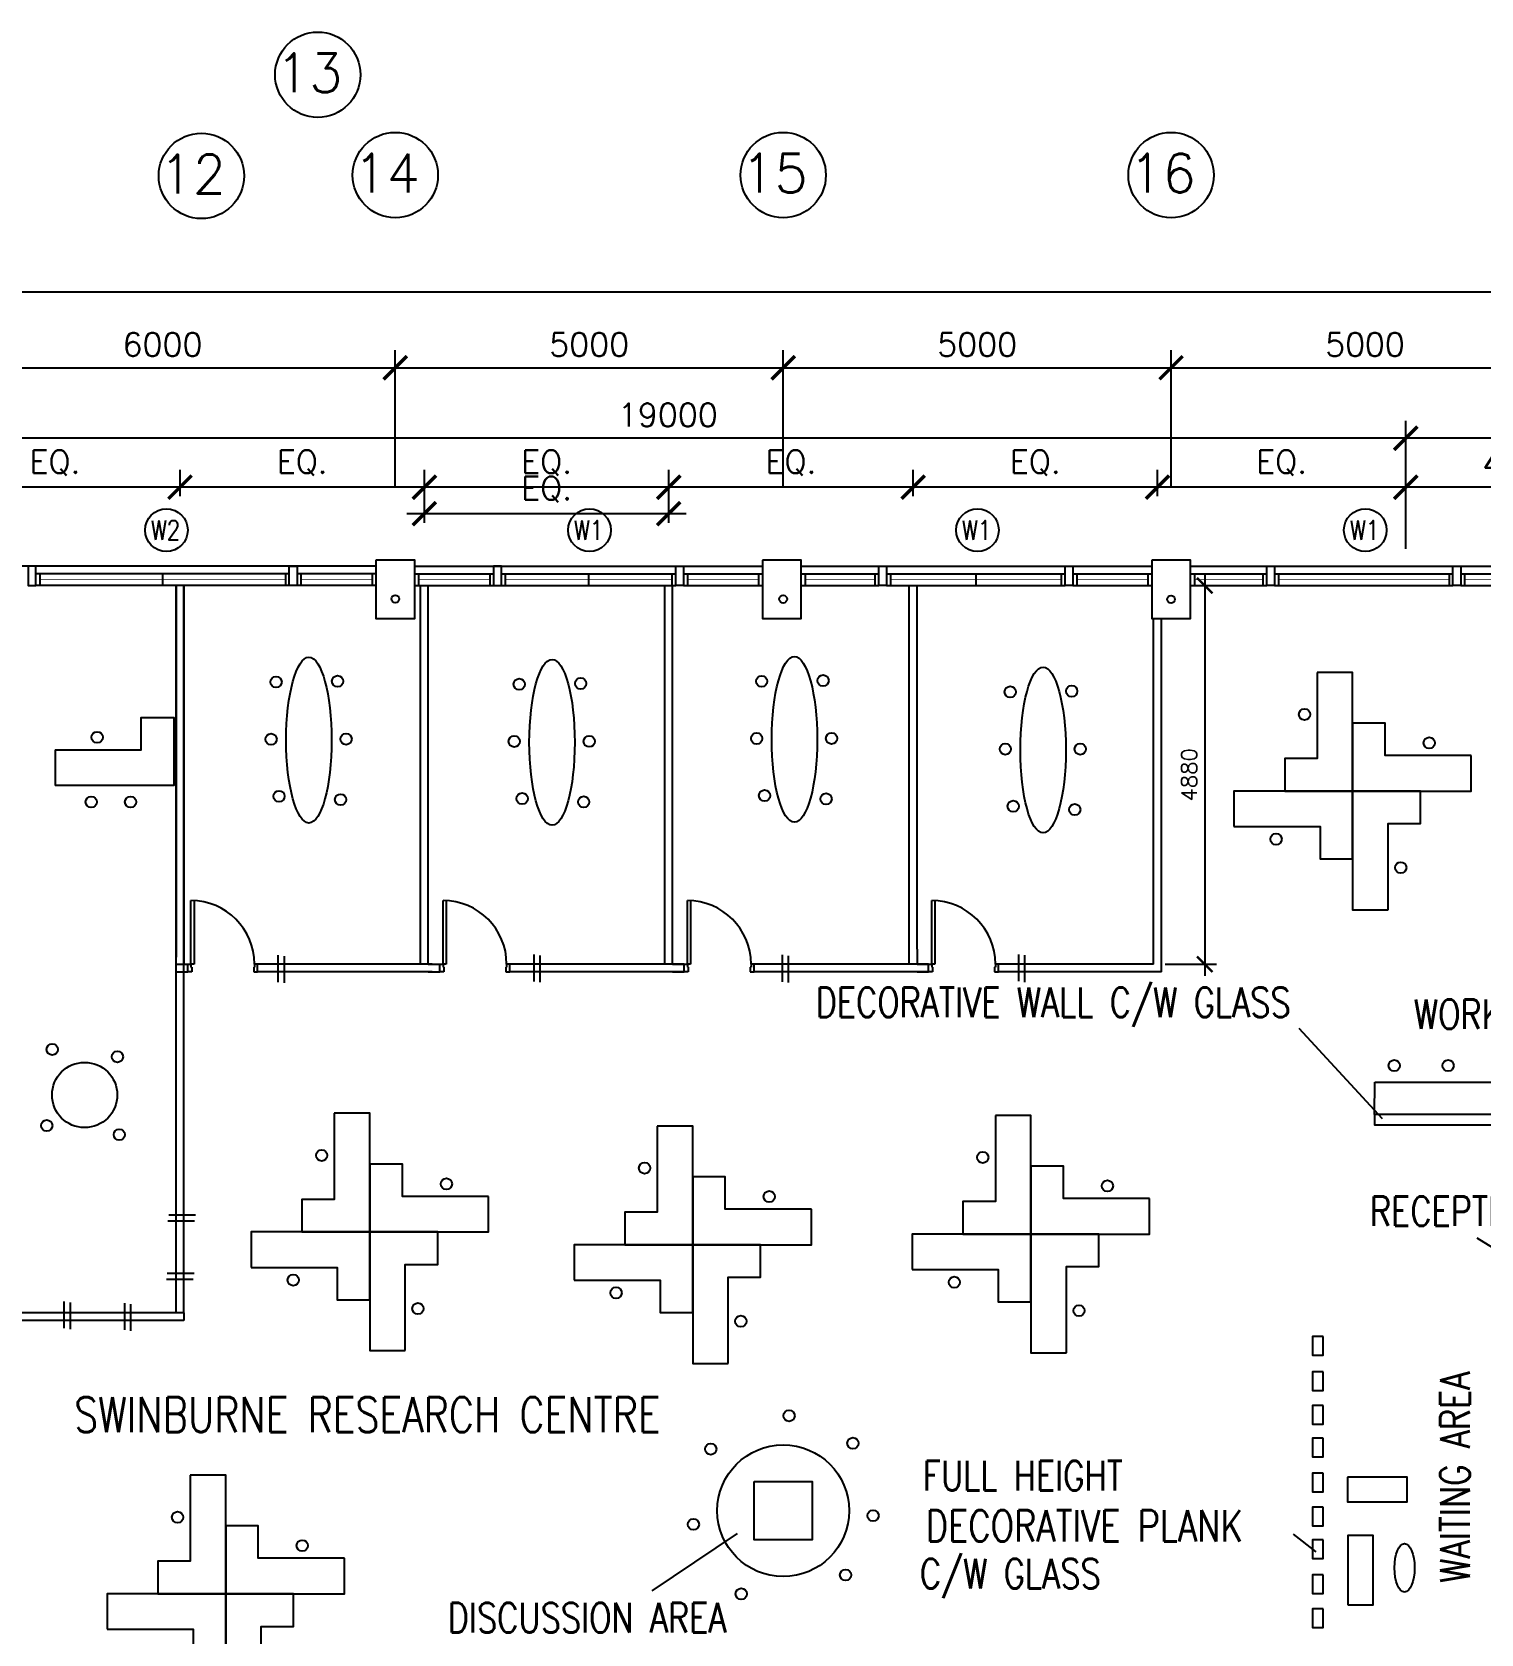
# Model space of a CAD drawing. Extents: x 2266480 to 2405436, y -858634 to -757865.
# Drawn here: x 2330836 to 2349514, y -778513 to -757865 of the extents above; entities that cross this region are included whole.
import ezdxf

# ---------------------------------------------------------------- set-up
doc = ezdxf.new("R2010")
doc.units = 0
doc.header["$LTSCALE"] = 10
doc.header["$MEASUREMENT"] = 0
doc.layers.get('0').update_dxf_attribs({"linetype": 'CONTINUOUS'})
doc.layers.get('DEFPOINTS').update_dxf_attribs({"linetype": 'CONTINUOUS'})
for name, color, linetype in [('COL', 3, 'CONTINUOUS'), ('DIM', 7, 'CONTINUOUS'), ('DR', 7, 'CONTINUOUS'), ('GRID-T', 7, 'CONTINUOUS'), ('partition', 7, 'CONTINUOUS'), ('RWDP', 145, 'CONTINUOUS'), ('T50', 4, 'CONTINUOUS'), ('WALL', 2, 'CONTINUOUS'), ('WIN', 5, 'CONTINUOUS'), ('WIN-T', 7, 'CONTINUOUS')]:
    doc.layers.add(name, color=color, linetype=linetype)
doc.styles.add('DIMTEXT', font='romans.shx', dxfattribs={"width": 0.8, "height": 400})
doc.styles.add('ROMANS', font='romans')
doc.styles.get("Standard").update_dxf_attribs({"font": 'ROMANS.SHX'})
doc.dimstyles.new('STANDARD$0', dxfattribs={"dimscale": 0, "dimtxt": 8, "dimasz": 6, "dimexe": 1, "dimexo": 1, "dimgap": 3, "dimtad": 1, "dimdec": 0, "dimlfac": -1, "dimrnd": 1, "dimzin": 0, "dimdsep": 46, "dimtxsty": 'Standard', "dimcen": 0, "dimclrd": 5, "dimclre": 250, "dimadec": 0, "dimazin": 0, "dimtfac": 1, "dimtdec": 4, "dimtofl": 0, "dimtmove": 0, "dimatfit": 3, "dimfxl": 1, "dimtolj": 1, "dimtzin": 0, "dimarcsym": 0})

# ---------------------------------------------------------------- blocks, each defined once
blk = doc.blocks.new('_ARCHTICK')
at = {"color": 0, "linetype": 'ByBlock', "const_width": 0.15}
blk.add_lwpolyline([(-0.5, -0.5), (0.5, 0.5)], dxfattribs=at)
blk = doc.blocks.new('*D270')
at = {"layer": 'DEFPOINTS', "color": 0, "transparency": 16777216}
for p in [(2335519, -762192), (2329519, -763953), (2335519, -763953)]:
    blk.add_point(p, dxfattribs=at)
at = {"layer": 'DIM', "color": 7, "lineweight": -2, "transparency": 16777216}
for p, q in [((2329519, -763728), (2329519, -761967)), ((2335519, -763728), (2335519, -761967)), ((2329294, -762192), (2335744, -762192))]:
    blk.add_line(p, q, dxfattribs=at)
at = {"layer": 'DIM', "color": 7, "lineweight": -2, "transparency": 16777216, "xscale": 300, "yscale": 300, "zscale": 300, "rotation": 180}
blk.add_blockref('_ARCHTICK', (2329519, -762192), dxfattribs=at)
at = {"layer": 'DIM', "color": 7, "lineweight": -2, "transparency": 16777216, "xscale": 300, "yscale": 300, "zscale": 300}
blk.add_blockref('_ARCHTICK', (2335519, -762192), dxfattribs=at)
at = {"layer": 'DIM', "color": 7, "transparency": 16777216, "insert": (2332519, -761892), "char_height": 300, "attachment_point": 5, "style": 'ROMANS'}
blk.add_mtext('\\A1;6000', dxfattribs=at)
blk = doc.blocks.new('*D271')
at = {"layer": 'DEFPOINTS', "color": 0, "transparency": 16777216}
for p in [(2340519, -762192), (2335519, -763953), (2340519, -763953)]:
    blk.add_point(p, dxfattribs=at)
at = {"layer": 'DIM', "color": 7, "lineweight": -2, "transparency": 16777216}
for p, q in [((2335519, -763728), (2335519, -761967)), ((2340519, -763728), (2340519, -761967)), ((2335294, -762192), (2340744, -762192))]:
    blk.add_line(p, q, dxfattribs=at)
at = {"layer": 'DIM', "color": 7, "lineweight": -2, "transparency": 16777216, "xscale": 300, "yscale": 300, "zscale": 300, "rotation": 180}
blk.add_blockref('_ARCHTICK', (2335519, -762192), dxfattribs=at)
at = {"layer": 'DIM', "color": 7, "lineweight": -2, "transparency": 16777216, "xscale": 300, "yscale": 300, "zscale": 300}
blk.add_blockref('_ARCHTICK', (2340519, -762192), dxfattribs=at)
at = {"layer": 'DIM', "color": 7, "transparency": 16777216, "insert": (2338019, -761892), "char_height": 300, "attachment_point": 5, "style": 'ROMANS'}
blk.add_mtext('\\A1;5000', dxfattribs=at)
blk = doc.blocks.new('*D272')
at = {"layer": 'DEFPOINTS', "color": 0, "transparency": 16777216}
for p in [(2345519, -762192), (2340519, -763953), (2345519, -763953)]:
    blk.add_point(p, dxfattribs=at)
at = {"layer": 'DIM', "color": 7, "lineweight": -2, "transparency": 16777216}
for p, q in [((2340519, -763728), (2340519, -761967)), ((2345519, -763728), (2345519, -761967)), ((2340294, -762192), (2345744, -762192))]:
    blk.add_line(p, q, dxfattribs=at)
at = {"layer": 'DIM', "color": 7, "lineweight": -2, "transparency": 16777216, "xscale": 300, "yscale": 300, "zscale": 300, "rotation": 180}
blk.add_blockref('_ARCHTICK', (2340519, -762192), dxfattribs=at)
at = {"layer": 'DIM', "color": 7, "lineweight": -2, "transparency": 16777216, "xscale": 300, "yscale": 300, "zscale": 300}
blk.add_blockref('_ARCHTICK', (2345519, -762192), dxfattribs=at)
at = {"layer": 'DIM', "color": 7, "transparency": 16777216, "insert": (2343019, -761892), "char_height": 300, "attachment_point": 5, "style": 'ROMANS'}
blk.add_mtext('\\A1;5000', dxfattribs=at)
blk = doc.blocks.new('*D273')
at = {"layer": 'DEFPOINTS', "color": 0, "transparency": 16777216}
for p in [(2350519, -762192), (2345519, -763953), (2350519, -763953)]:
    blk.add_point(p, dxfattribs=at)
at = {"layer": 'DIM', "color": 7, "lineweight": -2, "transparency": 16777216}
for p, q in [((2345519, -763728), (2345519, -761967)), ((2350519, -763728), (2350519, -761967)), ((2345294, -762192), (2350744, -762192))]:
    blk.add_line(p, q, dxfattribs=at)
at = {"layer": 'DIM', "color": 7, "lineweight": -2, "transparency": 16777216, "xscale": 300, "yscale": 300, "zscale": 300, "rotation": 180}
blk.add_blockref('_ARCHTICK', (2345519, -762192), dxfattribs=at)
at = {"layer": 'DIM', "color": 7, "lineweight": -2, "transparency": 16777216, "xscale": 300, "yscale": 300, "zscale": 300}
blk.add_blockref('_ARCHTICK', (2350519, -762192), dxfattribs=at)
at = {"layer": 'DIM', "color": 7, "transparency": 16777216, "insert": (2348019, -761892), "char_height": 300, "attachment_point": 5, "style": 'ROMANS'}
blk.add_mtext('\\A1;5000', dxfattribs=at)
blk = doc.blocks.new('*D284')
at = {"layer": 'DEFPOINTS', "color": 0, "transparency": 16777216}
for p in [(2400519, -761215), (2325519, -763953), (2400519, -763953)]:
    blk.add_point(p, dxfattribs=at)
at = {"layer": 'DIM', "color": 7, "lineweight": -2, "transparency": 16777216}
for p, q in [((2325519, -763728), (2325519, -760990)), ((2400519, -763728), (2400519, -760990)), ((2325294, -761215), (2400744, -761215))]:
    blk.add_line(p, q, dxfattribs=at)
at = {"layer": 'DIM', "color": 7, "lineweight": -2, "transparency": 16777216, "xscale": 300, "yscale": 300, "zscale": 300, "rotation": 180}
blk.add_blockref('_ARCHTICK', (2325519, -761215), dxfattribs=at)
at = {"layer": 'DIM', "color": 7, "lineweight": -2, "transparency": 16777216, "xscale": 300, "yscale": 300, "zscale": 300}
blk.add_blockref('_ARCHTICK', (2400519, -761215), dxfattribs=at)
at = {"layer": 'DIM', "color": 7, "transparency": 16777216, "insert": (2363019, -760915), "char_height": 300, "attachment_point": 5, "style": 'ROMANS'}
blk.add_mtext('\\A1;75000', dxfattribs=at)
blk = doc.blocks.new('*D290')
at = {"layer": 'DEFPOINTS', "color": 0, "transparency": 16777216}
for p in [(2348544, -763100), (2360519, -763953), (2348544, -764749)]:
    blk.add_point(p, dxfattribs=at)
at = {"layer": 'DIM', "color": 7, "lineweight": -2, "transparency": 16777216}
for p, q in [((2348544, -764524), (2348544, -762875)), ((2360519, -763728), (2360519, -762875)), ((2360744, -763100), (2348319, -763100))]:
    blk.add_line(p, q, dxfattribs=at)
at = {"layer": 'DIM', "color": 7, "lineweight": -2, "transparency": 16777216, "xscale": 300, "yscale": 300, "zscale": 300, "rotation": 180}
blk.add_blockref('_ARCHTICK', (2348544, -763100), dxfattribs=at)
at = {"layer": 'DIM', "color": 7, "lineweight": -2, "transparency": 16777216, "xscale": 300, "yscale": 300, "zscale": 300}
blk.add_blockref('_ARCHTICK', (2360519, -763100), dxfattribs=at)
at = {"layer": 'DIM', "color": 7, "transparency": 16777216, "insert": (2354532, -762800), "char_height": 300, "attachment_point": 5, "style": 'ROMANS'}
blk.add_mtext('\\A1;12000', dxfattribs=at)
blk = doc.blocks.new('*D293')
at = {"layer": 'DEFPOINTS', "color": 0, "transparency": 16777216}
for p in [(2348544, -763731), (2351544, -764157), (2348544, -764250)]:
    blk.add_point(p, dxfattribs=at)
at = {"layer": 'DIM', "color": 7, "lineweight": -2, "transparency": 16777216}
for p, q in [((2348544, -764025), (2348544, -763506)), ((2351544, -763932), (2351544, -763506)), ((2351769, -763731), (2348319, -763731))]:
    blk.add_line(p, q, dxfattribs=at)
at = {"layer": 'DIM', "color": 7, "lineweight": -2, "transparency": 16777216, "xscale": 300, "yscale": 300, "zscale": 300, "rotation": 180}
blk.add_blockref('_ARCHTICK', (2348544, -763731), dxfattribs=at)
at = {"layer": 'DIM', "color": 7, "lineweight": -2, "transparency": 16777216, "xscale": 300, "yscale": 300, "zscale": 300}
blk.add_blockref('_ARCHTICK', (2351544, -763731), dxfattribs=at)
at = {"layer": 'DIM', "color": 7, "transparency": 16777216, "insert": (2350044, -763431), "char_height": 300, "attachment_point": 5, "style": 'ROMANS'}
blk.add_mtext('\\A1;4000', dxfattribs=at)
blk = doc.blocks.new('*D294')
at = {"layer": 'DEFPOINTS', "color": 0, "transparency": 16777216}
for p in [(2329519, -763100), (2329519, -763100), (2348544, -764250)]:
    blk.add_point(p, dxfattribs=at)
at = {"layer": 'DIM', "color": 7, "lineweight": -2, "transparency": 16777216}
for p, q in [((2348544, -764025), (2348544, -762875)), ((2348769, -763100), (2329294, -763100))]:
    blk.add_line(p, q, dxfattribs=at)
at = {"layer": 'DIM', "color": 7, "lineweight": -2, "transparency": 16777216, "xscale": 300, "yscale": 300, "zscale": 300, "rotation": 180}
blk.add_blockref('_ARCHTICK', (2329519, -763100), dxfattribs=at)
at = {"layer": 'DIM', "color": 7, "lineweight": -2, "transparency": 16777216, "xscale": 300, "yscale": 300, "zscale": 300}
blk.add_blockref('_ARCHTICK', (2348544, -763100), dxfattribs=at)
at = {"layer": 'DIM', "color": 7, "transparency": 16777216, "insert": (2339032, -762800), "char_height": 300, "attachment_point": 5, "style": 'ROMANS'}
blk.add_mtext('\\A1;19000', dxfattribs=at)
blk = doc.blocks.new('*D308')
at = {"layer": 'DEFPOINTS', "color": 0, "transparency": 16777216}
for p in [(2345344, -763731), (2345344, -764073), (2348544, -764073)]:
    blk.add_point(p, dxfattribs=at)
at = {"layer": 'DIM', "color": 7, "lineweight": -2, "transparency": 16777216}
for p, q in [((2345344, -763848), (2345344, -763506)), ((2348544, -763848), (2348544, -763506)), ((2348769, -763731), (2345119, -763731))]:
    blk.add_line(p, q, dxfattribs=at)
at = {"layer": 'DIM', "color": 7, "lineweight": -2, "transparency": 16777216, "xscale": 300, "yscale": 300, "zscale": 300, "rotation": 180}
blk.add_blockref('_ARCHTICK', (2345344, -763731), dxfattribs=at)
at = {"layer": 'DIM', "color": 7, "lineweight": -2, "transparency": 16777216, "xscale": 300, "yscale": 300, "zscale": 300}
blk.add_blockref('_ARCHTICK', (2348544, -763731), dxfattribs=at)
at = {"layer": 'DIM', "color": 7, "transparency": 16777216, "insert": (2346944, -763417), "char_height": 300, "attachment_point": 5, "style": 'ROMANS'}
blk.add_mtext('\\A1;EQ.', dxfattribs=at)
blk = doc.blocks.new('*D295')
at = {"layer": 'DEFPOINTS', "color": 0, "transparency": 16777216}
for p in [(2342194, -763731), (2342194, -764073), (2345344, -764073)]:
    blk.add_point(p, dxfattribs=at)
at = {"layer": 'DIM', "color": 7, "lineweight": -2, "transparency": 16777216}
for p, q in [((2342194, -763848), (2342194, -763506)), ((2345344, -763848), (2345344, -763506)), ((2345569, -763731), (2341969, -763731))]:
    blk.add_line(p, q, dxfattribs=at)
at = {"layer": 'DIM', "color": 7, "lineweight": -2, "transparency": 16777216, "xscale": 300, "yscale": 300, "zscale": 300, "rotation": 180}
blk.add_blockref('_ARCHTICK', (2342194, -763731), dxfattribs=at)
at = {"layer": 'DIM', "color": 7, "lineweight": -2, "transparency": 16777216, "xscale": 300, "yscale": 300, "zscale": 300}
blk.add_blockref('_ARCHTICK', (2345344, -763731), dxfattribs=at)
at = {"layer": 'DIM', "color": 7, "transparency": 16777216, "insert": (2343769, -763417), "char_height": 300, "attachment_point": 5, "style": 'ROMANS'}
blk.add_mtext('\\A1;EQ.', dxfattribs=at)
blk = doc.blocks.new('*D296')
at = {"layer": 'DEFPOINTS', "color": 0, "transparency": 16777216}
for p in [(2339044, -763731), (2339044, -764073), (2342194, -764073)]:
    blk.add_point(p, dxfattribs=at)
at = {"layer": 'DIM', "color": 7, "lineweight": -2, "transparency": 16777216}
for p, q in [((2339044, -763848), (2339044, -763506)), ((2342194, -763848), (2342194, -763506)), ((2342419, -763731), (2338819, -763731))]:
    blk.add_line(p, q, dxfattribs=at)
at = {"layer": 'DIM', "color": 7, "lineweight": -2, "transparency": 16777216, "xscale": 300, "yscale": 300, "zscale": 300, "rotation": 180}
blk.add_blockref('_ARCHTICK', (2339044, -763731), dxfattribs=at)
at = {"layer": 'DIM', "color": 7, "lineweight": -2, "transparency": 16777216, "xscale": 300, "yscale": 300, "zscale": 300}
blk.add_blockref('_ARCHTICK', (2342194, -763731), dxfattribs=at)
at = {"layer": 'DIM', "color": 7, "transparency": 16777216, "insert": (2340619, -763417), "char_height": 300, "attachment_point": 5, "style": 'ROMANS'}
blk.add_mtext('\\A1;EQ.', dxfattribs=at)
blk = doc.blocks.new('*D297')
at = {"layer": 'DEFPOINTS', "color": 0, "transparency": 16777216}
for p in [(2335894, -764073), (2335894, -764415), (2339044, -764415)]:
    blk.add_point(p, dxfattribs=at)
at = {"layer": 'DIM', "color": 7, "lineweight": -2, "transparency": 16777216}
for p, q in [((2335894, -764190), (2335894, -763848)), ((2339044, -764190), (2339044, -763848)), ((2339269, -764073), (2335669, -764073))]:
    blk.add_line(p, q, dxfattribs=at)
at = {"layer": 'DIM', "color": 7, "lineweight": -2, "transparency": 16777216, "xscale": 300, "yscale": 300, "zscale": 300, "rotation": 180}
blk.add_blockref('_ARCHTICK', (2335894, -764073), dxfattribs=at)
at = {"layer": 'DIM', "color": 7, "lineweight": -2, "transparency": 16777216, "xscale": 300, "yscale": 300, "zscale": 300}
blk.add_blockref('_ARCHTICK', (2339044, -764073), dxfattribs=at)
at = {"layer": 'DIM', "color": 7, "transparency": 16777216, "insert": (2337469, -763759), "char_height": 300, "attachment_point": 5, "style": 'ROMANS'}
blk.add_mtext('\\A1;EQ.', dxfattribs=at)
blk = doc.blocks.new('*D298')
at = {"layer": 'DEFPOINTS', "color": 0, "transparency": 16777216}
for p in [(2335894, -763731), (2335894, -764073), (2339044, -764073)]:
    blk.add_point(p, dxfattribs=at)
at = {"layer": 'DIM', "color": 7, "lineweight": -2, "transparency": 16777216}
for p, q in [((2335894, -763848), (2335894, -763506)), ((2339044, -763848), (2339044, -763506)), ((2339269, -763731), (2335669, -763731))]:
    blk.add_line(p, q, dxfattribs=at)
at = {"layer": 'DIM', "color": 7, "lineweight": -2, "transparency": 16777216, "xscale": 300, "yscale": 300, "zscale": 300, "rotation": 180}
blk.add_blockref('_ARCHTICK', (2335894, -763731), dxfattribs=at)
at = {"layer": 'DIM', "color": 7, "lineweight": -2, "transparency": 16777216, "xscale": 300, "yscale": 300, "zscale": 300}
blk.add_blockref('_ARCHTICK', (2339044, -763731), dxfattribs=at)
at = {"layer": 'DIM', "color": 7, "transparency": 16777216, "insert": (2337469, -763417), "char_height": 300, "attachment_point": 5, "style": 'ROMANS'}
blk.add_mtext('\\A1;EQ.', dxfattribs=at)
blk = doc.blocks.new('*D299')
at = {"layer": 'DEFPOINTS', "color": 0, "transparency": 16777216}
for p in [(2332744, -763731), (2332744, -764073), (2335894, -764073)]:
    blk.add_point(p, dxfattribs=at)
at = {"layer": 'DIM', "color": 7, "lineweight": -2, "transparency": 16777216}
for p, q in [((2332744, -763848), (2332744, -763506)), ((2335894, -763848), (2335894, -763506)), ((2336119, -763731), (2332519, -763731))]:
    blk.add_line(p, q, dxfattribs=at)
at = {"layer": 'DIM', "color": 7, "lineweight": -2, "transparency": 16777216, "xscale": 300, "yscale": 300, "zscale": 300, "rotation": 180}
blk.add_blockref('_ARCHTICK', (2332744, -763731), dxfattribs=at)
at = {"layer": 'DIM', "color": 7, "lineweight": -2, "transparency": 16777216, "xscale": 300, "yscale": 300, "zscale": 300}
blk.add_blockref('_ARCHTICK', (2335894, -763731), dxfattribs=at)
at = {"layer": 'DIM', "color": 7, "transparency": 16777216, "insert": (2334319, -763417), "char_height": 300, "attachment_point": 5, "style": 'ROMANS'}
blk.add_mtext('\\A1;EQ.', dxfattribs=at)
blk = doc.blocks.new('*D300')
at = {"layer": 'DEFPOINTS', "color": 0, "transparency": 16777216}
for p in [(2329519, -763731), (2329519, -764073), (2332744, -764073)]:
    blk.add_point(p, dxfattribs=at)
at = {"layer": 'DIM', "color": 7, "lineweight": -2, "transparency": 16777216}
for p, q in [((2329519, -763848), (2329519, -763506)), ((2332744, -763848), (2332744, -763506)), ((2332969, -763731), (2329294, -763731))]:
    blk.add_line(p, q, dxfattribs=at)
at = {"layer": 'DIM', "color": 7, "lineweight": -2, "transparency": 16777216, "xscale": 300, "yscale": 300, "zscale": 300, "rotation": 180}
blk.add_blockref('_ARCHTICK', (2329519, -763731), dxfattribs=at)
at = {"layer": 'DIM', "color": 7, "lineweight": -2, "transparency": 16777216, "xscale": 300, "yscale": 300, "zscale": 300}
blk.add_blockref('_ARCHTICK', (2332744, -763731), dxfattribs=at)
at = {"layer": 'DIM', "color": 7, "transparency": 16777216, "insert": (2331132, -763417), "char_height": 300, "attachment_point": 5, "style": 'ROMANS'}
blk.add_mtext('\\A1;EQ.', dxfattribs=at)
blk = doc.blocks.new('d900-1b1')
at = {"layer": 'DR'}
for p, q in [((40, 100), (40, 920)), ((80, 919), (80, 100)), ((0, 0), (0, 100)), ((0, 100), (40, 100)), ((50, 0), (0, 0)), ((80, 100), (40, 100)), ((40, 100), (40, 60)), ((40, 60), (50, 60)), ((50, 60), (50, 0)), ((860, 60), (850, 60)), ((850, 60), (850, 0)), ((850, 0), (900, 0)), ((860, 100), (860, 60)), ((900, 100), (860, 100)), ((900, 0), (900, 100))]:
    blk.add_line(p, q, dxfattribs=at)
blk.add_arc((40, 100), 820, 0, 90, dxfattribs=at)
blk = doc.blocks.new('*D417')
at = {"color": 7, "linetype": 'Continuous', "lineweight": -2, "ltscale": 0.6, "transparency": 16777216}
for p, q in [((2345919, -764999), (2346103, -764999)), ((2345953, -764849), (2345953, -770029)), ((2345444, -769879), (2346103, -769879))]:
    blk.add_line(p, q, dxfattribs=at)
at = {"layer": 'DEFPOINTS', "color": 0, "linetype": 'Continuous', "ltscale": 0.6, "transparency": 16777216}
for p in [(2345769, -764999), (2345294, -769879), (2345953, -769879)]:
    blk.add_point(p, dxfattribs=at)
at = {"color": 7, "linetype": 'Continuous', "lineweight": -2, "ltscale": 0.6, "transparency": 16777216, "xscale": 200, "yscale": 200, "zscale": 200}
for p, rotation in [((2345953, -764999), 90), ((2345953, -769879), 270)]:
    blk.add_blockref('_ARCHTICK', p, dxfattribs=dict(at, rotation=rotation))
at = {"color": 7, "linetype": 'Continuous', "ltscale": 0.6, "transparency": 16777216, "insert": (2345753, -767439), "char_height": 200, "attachment_point": 5, "rotation": 90, "style": 'ROMANS'}
blk.add_mtext('\\A1;4880', dxfattribs=at)

msp = doc.modelspace()

# ---------------------------------------------------------------- linework, layer by layer
at = {"color": 0}
for p, q in [((2335269.4, -764749.1), (2329769.4, -764749.1)), ((2335769.4, -764749.1), (2340252.4, -764749.1)), ((2340752.4, -764749.1), (2345269.4, -764749.1)), ((2345769.4, -764749.1), (2350252.4, -764749.1))]:
    msp.add_line(p, q, dxfattribs=at)
at = {"linetype": 'Continuous', "ltscale": 0.6}
for p, q in [((2332694.4, -764999.1), (2332694.4, -769687.1)), ((2332794.4, -764999.1), (2332794.4, -769879.1)), ((2331133.5, -767117.8), (2331133.5, -767575.4)), ((2332694.4, -769687.1), (2332694.4, -769787.1)), ((2342244.4, -769687.1), (2342244.4, -769879.1)), ((2332694.4, -769879.1), (2332844.4, -769879.1)), ((2335944.4, -769879.1), (2336094.4, -769879.1)), ((2339094.4, -769879.1), (2339244.4, -769879.1)), ((2342244.4, -769879.1), (2342394.4, -769879.1)), ((2332694.4, -769979.1), (2332844.4, -769979.1)), ((2335944.4, -769979.1), (2336094.4, -769979.1)), ((2339094.4, -769979.1), (2339244.4, -769979.1)), ((2342244.4, -769979.1), (2342394.4, -769979.1)), ((2348246.6, -771873.2), (2347171.1, -770710.6)), ((2350279.6, -773913.8), (2349464.9, -773410.2)), ((2332794.4, -774374.1), (2332794.4, -774374.1)), ((2332794.4, -774374.1), (2332794.4, -774474.1)), ((2332794.4, -774474.1), (2332794.4, -774474.1)), ((2340144.4, -777299.1), (2340144.4, -776549.1)), ((2339926.7, -777218.8), (2338826.3, -777955.9)), ((2347093.9, -777226.4), (2347383.3, -777453.8))]:
    msp.add_line(p, q, dxfattribs=at)
at = {"color": 0, "ltscale": 0.6}
for p, q in [((2343553, -769752.9), (2343553, -770098)), ((2334007, -769764.9), (2334007, -770110)), ((2334084.9, -769777), (2334084.9, -770122)), ((2337306, -769755.9), (2337306, -770101)), ((2337383.9, -769768), (2337383.9, -770113)), ((2340505, -769759.9), (2340505, -770105)), ((2340582.9, -769772), (2340582.9, -770117)), ((2343630.9, -769765), (2343630.9, -770110)), ((2332931.2, -773191.6), (2332586.2, -773191.6)), ((2332943.2, -773113.7), (2332598.2, -773113.7)), ((2332925.1, -773866.1), (2332580, -773866.1)), ((2332913, -773944), (2332568, -773944)), ((2331248, -774226.4), (2331248, -774571.4)), ((2331325.9, -774238.4), (2331325.9, -774583.5)), ((2332029.2, -774249.1), (2332029.2, -774594.2)), ((2332107.1, -774261.1), (2332107.1, -774606.2))]:
    msp.add_line(p, q, dxfattribs=at)
at = {"linetype": 'Continuous', "ltscale": 0.6}
for points in [[(2347402.1, -766118.2), (2347402.1, -767228.1), (2346984.4, -767228.1), (2346984.4, -767647.8), (2347859.8, -767647.8), (2347859.8, -766118.2)], [(2349389.3, -767190.2), (2348279.5, -767190.2), (2348279.5, -766772.4), (2347859.8, -766772.4), (2347859.8, -767647.8), (2349389.3, -767647.8)], [(2346330.2, -768105.5), (2347440.1, -768105.5), (2347440.1, -768523.2), (2347859.8, -768523.2), (2347859.8, -767647.8), (2346330.2, -767647.8)], [(2348317.4, -769177.4), (2348317.4, -768067.5), (2348735.1, -768067.5), (2348735.1, -767647.8), (2347859.8, -767647.8), (2347859.8, -769177.4)], [(2348145, -771400.1), (2353044.4, -771400.1), (2353044.4, -771817.1), (2348142.4, -771817.1)], [(2334733, -771801.9), (2334733, -772911.8), (2334315.2, -772911.8), (2334315.2, -773331.5), (2335190.6, -773331.5), (2335190.6, -771801.9)], [(2353044.4, -771817.1), (2348142.4, -771817.1), (2348142.4, -771950.1), (2353044.4, -771950.1)], [(2338895.1, -771965.6), (2338895.1, -773075.5), (2338477.3, -773075.5), (2338477.3, -773495.2), (2339352.7, -773495.2), (2339352.7, -771965.6)], [(2343254.6, -771828.6), (2343254.6, -772938.4), (2342836.9, -772938.4), (2342836.9, -773358.1), (2343712.2, -773358.1), (2343712.2, -771828.6)], [(2336720.2, -772873.8), (2335610.3, -772873.8), (2335610.3, -772456.1), (2335190.6, -772456.1), (2335190.6, -773331.5), (2336720.2, -773331.5)], [(2340882.3, -773037.6), (2339772.4, -773037.6), (2339772.4, -772619.8), (2339352.7, -772619.8), (2339352.7, -773495.2), (2340882.3, -773495.2)], [(2345241.8, -772900.5), (2344131.9, -772900.5), (2344131.9, -772482.8), (2343712.2, -772482.8), (2343712.2, -773358.1), (2345241.8, -773358.1)], [(2333661, -773789.1), (2334770.9, -773789.1), (2334770.9, -774206.9), (2335190.6, -774206.9), (2335190.6, -773331.5), (2333661, -773331.5)], [(2335648.3, -774861.1), (2335648.3, -773751.2), (2336066, -773751.2), (2336066, -773331.5), (2335190.6, -773331.5), (2335190.6, -774861.1)], [(2342182.7, -773815.8), (2343292.5, -773815.8), (2343292.5, -774233.5), (2343712.2, -774233.5), (2343712.2, -773358.1), (2342182.7, -773358.1)], [(2344169.9, -774887.7), (2344169.9, -773777.8), (2344587.6, -773777.8), (2344587.6, -773358.1), (2343712.2, -773358.1), (2343712.2, -774887.7)], [(2337823.1, -773952.9), (2338933, -773952.9), (2338933, -774370.6), (2339352.7, -774370.6), (2339352.7, -773495.2), (2337823.1, -773495.2)], [(2339810.3, -775024.8), (2339810.3, -773914.9), (2340228.1, -773914.9), (2340228.1, -773495.2), (2339352.7, -773495.2), (2339352.7, -775024.8)], [(2347479.3, -774680.5), (2347341.9, -774680.5), (2347341.9, -774921.1), (2347479.3, -774921.1)], [(2347479.3, -775132.3), (2347341.9, -775132.3), (2347341.9, -775373), (2347479.3, -775373)], [(2347479.3, -775568.4), (2347341.9, -775568.4), (2347341.9, -775809.1), (2347479.3, -775809.1)], [(2347479.3, -775989.8), (2347341.9, -775989.8), (2347341.9, -776230.5), (2347479.3, -776230.5)], [(2347479.3, -775989.8), (2347341.9, -775989.8), (2347341.9, -776230.5), (2347479.3, -776230.5)], [(2332875, -776465), (2332875, -777574.9), (2332457.3, -777574.9), (2332457.3, -777994.6), (2333332.6, -777994.6), (2333332.6, -776465)], [(2347479.3, -776441.6), (2347341.9, -776441.6), (2347341.9, -776682.3), (2347479.3, -776682.3)], [(2347479.3, -776877.7), (2347341.9, -776877.7), (2347341.9, -777118.4), (2347479.3, -777118.4)], [(2334862.2, -777536.9), (2333752.3, -777536.9), (2333752.3, -777119.2), (2333332.6, -777119.2), (2333332.6, -777994.6), (2334862.2, -777994.6)], [(2347479.3, -777299.1), (2347341.9, -777299.1), (2347341.9, -777539.8), (2347479.3, -777539.8)], [(2347479.3, -777299.1), (2347341.9, -777299.1), (2347341.9, -777539.8), (2347479.3, -777539.8)], [(2347479.3, -777750.9), (2347341.9, -777750.9), (2347341.9, -777991.6), (2347479.3, -777991.6)], [(2331803.1, -778452.2), (2332913, -778452.2), (2332913, -778869.9), (2333332.6, -778869.9), (2333332.6, -777994.6), (2331803.1, -777994.6)], [(2333790.3, -779524.1), (2333790.3, -778414.3), (2334208, -778414.3), (2334208, -777994.6), (2333332.6, -777994.6), (2333332.6, -779524.1)], [(2347479.3, -778187), (2347341.9, -778187), (2347341.9, -778427.7), (2347479.3, -778427.7)]]:
    msp.add_lwpolyline(points, close=True, dxfattribs=at)
msp.add_lwpolyline([(2331133.5, -767117.8), (2332243.4, -767117.8), (2332243.4, -766700), (2332663.1, -766700), (2332663.1, -767575.4), (2331133.5, -767575.4)], dxfattribs=at)
at = {"color": 0, "ltscale": 0.6}
for points in [[(2347795.3, -776491), (2347795.3, -776808), (2348562.8, -776808), (2348562.8, -776491)], [(2347801.9, -778142.9), (2347801.9, -777240.6), (2348118.6, -777240.6), (2348118.6, -778142.9)]]:
    msp.add_lwpolyline(points, close=True, dxfattribs=at)
for centre, radius in [((2333982.4, -766242.6), 72.4), ((2334774.4, -766232.6), 72.4), ((2337116.4, -766271.6), 72.4), ((2337908.4, -766261.6), 72.4), ((2340241.4, -766233.6), 72.4), ((2341033.4, -766223.6), 72.4), ((2343446.4, -766370.6), 72.4), ((2344238.4, -766360.6), 72.4), ((2347239.3, -766660.7), 72.4), ((2331676, -766955), 72.4), ((2333918.4, -766979.6), 72.4), ((2334884.4, -766978.6), 72.4), ((2337052.4, -767008.6), 72.4), ((2338018.4, -767007.6), 72.4), ((2340177.4, -766970.6), 72.4), ((2341143.4, -766969.6), 72.4), ((2343382.4, -767107.6), 72.4), ((2344348.4, -767106.6), 72.4), ((2348846.9, -767027.4), 72.4), ((2334020.4, -767715.6), 72.4), ((2334813.4, -767758.6), 72.4), ((2337154.4, -767744.6), 72.4), ((2340279.4, -767706.6), 72.4), ((2341072.4, -767749.6), 72.4), ((2331599.3, -767789), 72.4), ((2332106.9, -767789), 72.4), ((2337947.4, -767787.6), 72.4), ((2343484.4, -767843.6), 72.4), ((2344277.4, -767886.6), 72.4), ((2346872.7, -768268.2), 72.4), ((2348480.2, -768634.9), 72.4), ((2331096.3, -770979), 72.4), ((2331514.4, -771565.2), 420.4), ((2331937.8, -771072.4), 72.4), ((2348395.9, -771186.7), 72.4), ((2349090.9, -771186.7), 72.4), ((2331026.2, -771959.9), 72.4), ((2331961.2, -772076.7), 72.4), ((2334570.2, -772344.4), 72.4), ((2338732.3, -772508.1), 72.4), ((2343091.8, -772371), 72.4), ((2336177.7, -772711.1), 72.4), ((2340339.8, -772874.8), 72.4), ((2344699.3, -772737.7), 72.4), ((2334203.5, -773951.9), 72.4), ((2338365.6, -774115.6), 72.4), ((2342725.1, -773978.6), 72.4), ((2335811, -774318.6), 72.4), ((2344332.7, -774345.2), 72.4), ((2339973.1, -774482.3), 72.4), ((2340595.2, -775699.6), 72.4), ((2339586.2, -776129.6), 72.4), ((2340519.4, -776924.1), 849.3), ((2341417.2, -776054.6), 72.4), ((2332712.2, -777007.5), 72.4), ((2341678.2, -776987.6), 72.4), ((2339362.2, -777099.6), 72.4), ((2334319.8, -777374.1), 72.4), ((2341323.2, -777752.6), 72.4), ((2339978.2, -777995.6), 72.4)]:
    msp.add_circle(centre, radius, dxfattribs=at)
at = {"linetype": 'Continuous', "ltscale": 0.6}
for centre, major_axis, ratio in [((2334405.7, -766991.3), (0, 1068.5), 0.2742162), ((2337539.7, -767020.3), (0, 1068.5), 0.2742162), ((2340664.7, -766982.3), (0, 1068.5), 0.2742162), ((2343869.7, -767119.3), (0, 1068.5), 0.2742162), ((2348529, -777660.1), (0, -313.2), 0.4127128)]:
    msp.add_ellipse(centre, major_axis=major_axis, ratio=ratio, dxfattribs=at)
at = {"layer": 'COL', "color": 0}
for points in [[(2335269.4, -764674.1), (2335269.4, -765424.1), (2335769.4, -765424.1), (2335769.4, -764674.1)], [(2340252.4, -764674.1), (2340252.4, -765424.1), (2340752.4, -765424.1), (2340752.4, -764674.1)], [(2345269.4, -764674.1), (2345269.4, -765424.1), (2345769.4, -765424.1), (2345769.4, -764674.1)], [(2340144.4, -776549.1), (2340894.4, -776549.1), (2340894.4, -777299.1), (2340144.4, -777299.1)]]:
    msp.add_lwpolyline(points, close=True, dxfattribs=at)
at = {"layer": 'GRID-T', "color": 0}
for centre in [(2334519.5, -758414.7, 0), (2333019.4, -759719.3, 0), (2335519.4, -759708.3), (2340519.4, -759708.3), (2345519.4, -759708.3)]:
    msp.add_circle(centre, 550, dxfattribs=at)
at = {"layer": 'partition', "color": 0}
for p, q in [((2332694.4, -774374.1), (2332694.4, -764999.1)), ((2332794.4, -774374.1), (2332794.4, -764999.1)), ((2335844.4, -769879.1), (2335844.4, -764999.1)), ((2335944.4, -769879.1), (2335944.4, -764999.1)), ((2338994.4, -769879.1), (2338994.4, -764999.1)), ((2339094.4, -769879.1), (2339094.4, -764999.1)), ((2342144.4, -769879.1), (2342144.4, -764999.1)), ((2342244.4, -769687.1), (2342244.4, -764999.1)), ((2335469.4, -765424.1), (2335569.4, -765424.1)), ((2340469.4, -765424.1), (2340569.4, -765424.1)), ((2345294.4, -769879.1), (2345294.4, -765424.1)), ((2345394.4, -769979.1), (2345394.4, -765424.1))]:
    msp.add_line(p, q, dxfattribs=at)
for points in [[(2335994.4, -769879.1), (2333744.4, -769879.1)], [(2339244.4, -769879.1), (2336994.4, -769879.1)], [(2342394.4, -769879.1), (2340144.4, -769879.1)], [(2345294.4, -769879.1), (2343294.4, -769879.1)], [(2335994.4, -769979.1), (2333744.4, -769979.1)], [(2339244.4, -769979.1), (2336994.4, -769979.1)], [(2342394.4, -769979.1), (2340144.4, -769979.1)], [(2345394.4, -769979.1), (2343294.4, -769979.1)], [(2332794.4, -774374.1), (2330644.4, -774374.1)], [(2332794.4, -774474.1), (2330644.4, -774474.1)]]:
    msp.add_lwpolyline(points, dxfattribs=at)
at = {"layer": 'RWDP', "color": 0}
for centre in [(2335519.4, -765171.4), (2340519.4, -765174.1), (2345519.4, -765176.8)]:
    msp.add_circle(centre, 50, dxfattribs=at)
at = {"layer": 'WALL', "color": 0}
for points in [[(2330786.4, -764749.1), (2330786.4, -764999.1), (2330886.4, -764999.1), (2330886.4, -764749.1)], [(2334252.4, -764749.1), (2334252.4, -764999.1), (2334152.4, -764999.1), (2334152.4, -764749.1)], [(2336786.4, -764749.1), (2336786.4, -764999.1), (2336886.4, -764999.1), (2336886.4, -764749.1)], [(2339235.4, -764749.1), (2339235.4, -764999.1), (2339135.4, -764999.1), (2339135.4, -764749.1)], [(2341852.4, -764749.1), (2341852.4, -764999.1), (2341752.4, -764999.1), (2341752.4, -764749.1)], [(2344252.4, -764749.1), (2344252.4, -764999.1), (2344152.4, -764999.1), (2344152.4, -764749.1)], [(2346852.4, -764749.1), (2346852.4, -764999.1), (2346752.4, -764999.1), (2346752.4, -764749.1)], [(2349252.4, -764749.1), (2349252.4, -764999.1), (2349152.4, -764999.1), (2349152.4, -764749.1)]]:
    msp.add_lwpolyline(points, close=True, dxfattribs=at)
at = {"layer": 'WIN', "color": 0}
for p, q in [((2334152.4, -764849.1), (2330886.4, -764849.1)), ((2334152.4, -764999.1), (2330886.4, -764999.1)), ((2330936.4, -764849.1), (2330936.4, -764999.1)), ((2332519.4, -764849.1), (2332519.4, -764999.1)), ((2334102.4, -764849.1), (2334102.4, -764999.1)), ((2335269.4, -764849.1), (2334252.4, -764849.1)), ((2335269.4, -764999.1), (2334252.4, -764999.1)), ((2334302.4, -764849.1), (2334302.4, -764999.1)), ((2335219.4, -764849.1), (2335219.4, -764999.1)), ((2335769.4, -764849.1), (2336786.4, -764849.1)), ((2335769.4, -764999.1), (2336786.4, -764999.1)), ((2335819.4, -764849.1), (2335819.4, -764999.1)), ((2336736.4, -764849.1), (2336736.4, -764999.1)), ((2336835.4, -764999.1), (2339135.4, -764999.1)), ((2336886.4, -764849.1), (2339135.4, -764849.1)), ((2336936.4, -764849.1), (2336936.4, -764999.1)), ((2338010.9, -764849.1), (2338010.9, -764999.1)), ((2339085.4, -764849.1), (2339085.4, -764999.1)), ((2339235.4, -764849.1), (2340252.4, -764849.1)), ((2339235.4, -764999.1), (2340252.4, -764999.1)), ((2339285.4, -764849.1), (2339285.4, -764999.1)), ((2340202.4, -764849.1), (2340202.4, -764999.1)), ((2340752.4, -764849.1), (2341752.4, -764849.1)), ((2340752.4, -764999.1), (2341752.4, -764999.1)), ((2340802.4, -764849.1), (2340802.4, -764999.1)), ((2341702.4, -764849.1), (2341702.4, -764999.1)), ((2341852.4, -764849.1), (2344152.4, -764849.1)), ((2341852.4, -764999.1), (2344152.4, -764999.1)), ((2341902.4, -764849.1), (2341902.4, -764999.1)), ((2343002.4, -764849.1), (2343002.4, -764999.1)), ((2344102.4, -764849.1), (2344102.4, -764999.1)), ((2344252.4, -764849.1), (2345269.4, -764849.1)), ((2344252.4, -764999.1), (2345269.4, -764999.1)), ((2344302.4, -764849.1), (2344302.4, -764999.1)), ((2345219.4, -764849.1), (2345219.4, -764999.1)), ((2345769.4, -764849.1), (2346752.4, -764849.1)), ((2345769.4, -764999.1), (2346752.4, -764999.1)), ((2345819.4, -764849.1), (2345819.4, -764999.1)), ((2346702.4, -764849.1), (2346702.4, -764999.1)), ((2346852.4, -764849.1), (2349152.4, -764849.1)), ((2346852.4, -764999.1), (2349152.4, -764999.1)), ((2346902.4, -764849.1), (2346902.4, -764999.1)), ((2349102.4, -764849.1), (2349102.4, -764999.1)), ((2349252.4, -764849.1), (2350252.4, -764849.1)), ((2349252.4, -764999.1), (2350252.4, -764999.1)), ((2349302.4, -764849.1), (2349302.4, -764999.1))]:
    msp.add_line(p, q, dxfattribs=at)
at = {"layer": 'WIN', "color": 0, "const_width": 10, "flags": 128}
for points in [[(2334102.4, -764924.1), (2330936.4, -764924.1)], [(2334302.4, -764924.1), (2335219.4, -764924.1)], [(2336736.4, -764924.1), (2335819.4, -764924.1)], [(2336936.4, -764924.1), (2339085.4, -764924.1)], [(2339285.4, -764924.1), (2340202.4, -764924.1)], [(2341702.4, -764924.1), (2340802.4, -764924.1)], [(2341902.4, -764924.1), (2344102.4, -764924.1)], [(2344302.4, -764924.1), (2345219.4, -764924.1)], [(2346702.4, -764924.1), (2345819.4, -764924.1)], [(2346902.4, -764924.1), (2349102.4, -764924.1)], [(2349302.4, -764924.1), (2350202.4, -764924.1)]]:
    msp.add_lwpolyline(points, dxfattribs=at)
at = {"layer": 'WIN-T', "color": 0}
for centre in [(2332568, -764284.6), (2338023.1, -764284.6), (2343023.1, -764284.6), (2348023.1, -764284.6)]:
    msp.add_circle(centre, 275, dxfattribs=at)

# ---------------------------------------------------------------- block references
at = {"layer": 'DR', "color": 0}
for p in [(2332844.4, -769979.1), (2336094.4, -769979.1), (2339244.4, -769979.1), (2342394.4, -769979.1)]:
    msp.add_blockref('d900-1b1', p, dxfattribs=at)

# ---------------------------------------------------------------- texts
at = {"linetype": 'Continuous', "insert": (2342357.9, -776919.1), "char_height": 400, "width": 4736, "attachment_point": 1, "style": 'DIMTEXT'}
msp.add_mtext('DECORATIVE PLANK', dxfattribs=at)
at = {"layer": 'GRID-T', "color": 0, "style": 'ROMANS'}
for s, p in [('13', (2333979.4, -758640.5, 0)), ('12', (2332479.3, -759945.1, 0)), ('14', (2334979.2, -759934.1)), ('15', (2339979.2, -759934.1)), ('16', (2344979.2, -759934.1))]:
    msp.add_text(s, height=500, dxfattribs=at).set_placement(p)
at = {"layer": 'T50', "color": 0, "style": 'DIMTEXT', "width": 0.8}
for s, height, rotation, p in [('DECORATIVE WALL C/W GLASS', 380, 0, (2340937.9, -770561)), ('WORK BENCH', 380, 0, (2348650.4, -770714.1)), ('RECEPTION ', 380, 0, (2348082.1, -773252.9)), ('WAITING AREA', 380, 90, (2349368.3, -777852.8)), ('SWINBURNE RESEARCH CENTRE', 450, 0, (2331380.1, -775910.2)), ('FULL HEIGHT ', 380, 0, (2342318.8, -776662.9)), ('C/W GLASS', 380, 0, (2342280.5, -777924.5)), ('DISCUSSION AREA', 380, 0, (2336194.6, -778493.1))]:
    msp.add_text(s, height=height, rotation=rotation, dxfattribs=at).set_placement(p)
at = {"layer": 'WIN-T', "color": 0, "style": 'ROMANS', "width": 0.8}
for s, p in [('W2', (2332367.3, -764410.4)), ('W1', (2337822.4, -764410.4)), ('W1', (2342822.4, -764410.4)), ('W1', (2347822.4, -764410.4))]:
    msp.add_text(s, height=250, dxfattribs=at).set_placement(p)

# ---------------------------------------------------------------- dimensions: what is measured, and where the dimension line sits
at = {"linetype": 'Continuous', "ltscale": 0.6}
dim = msp.add_linear_dim(base=(2345953, -769879.1), p1=(2345769.4, -764999.1), p2=(2345294.4, -769879.1), angle=90, dimstyle='STANDARD$0', override={"dimscale": 100, "dimtxt": 2, "dimasz": 2, "dimexe": 1.5, "dimexo": 1.5, "dimgap": 1, "dimtxsty": 'ROMANS', "dimblk": 'ARCHTICK', "dimdle": 1.5, "dimclrd": 7, "dimclre": 7, "dimclrt": 7, "dimtdec": 0, "dimtmove": 2}, dxfattribs=at)
dim.commit()
dim.dimension.update_dxf_attribs({"geometry": '*D417', "text_midpoint": (2345753, -767439.1)})
at = {"layer": 'DIM', "color": 0}
for p1, p2, distance, picture, middle in [((2325519.4, -763953.2), (2400519.4, -763953.2), 2738.2, '*D284', (2363019.4, -760915.1)), ((2329519.4, -763953.2), (2335519.4, -763953.2), 1761, '*D270', (2332519.4, -761892.2)), ((2335519.4, -763953.2), (2340519.4, -763953.2), 1761, '*D271', (2338019.4, -761892.2)), ((2340519.4, -763953.2), (2345519.4, -763953.2), 1761, '*D272', (2343019.4, -761892.2)), ((2345519.4, -763953.2), (2350519.4, -763953.2), 1761, '*D273', (2348019.4, -761892.2))]:
    dim = msp.add_aligned_dim(p1=p1, p2=p2, distance=distance, dimstyle='STANDARD$0', override={"dimscale": 150, "dimtxt": 2, "dimasz": 2, "dimexe": 1.5, "dimexo": 1.5, "dimgap": 1, "dimtxsty": 'ROMANS', "dimblk": 'ARCHTICK', "dimdle": 1.5, "dimclrd": 7, "dimclre": 7, "dimclrt": 7, "dimtdec": 0, "dimtmove": 2}, dxfattribs=at)
    dim.commit()
    dim.dimension.update_dxf_attribs({"geometry": picture, "text_midpoint": middle})
for base, p1, p2, text, picture, middle in [((2329519.4, -763100), (2348544.4, -764250.1), (2329519.4, -763100), '19000', '*D294', (2339031.9, -762800)), ((2348544.4, -763100), (2360519.4, -763953.2), (2348544.4, -764749.1), '12000', '*D290', (2354531.9, -762800)), ((2329519.4, -763731.1), (2332744.4, -764073.4), (2329519.4, -764073.4), 'EQ.', '*D300', (2331131.9, -763416.8)), ((2332744.4, -763731.1), (2335894.4, -764073.4), (2332744.4, -764073.4), 'EQ.', '*D299', (2334319.4, -763416.8)), ((2335894.4, -763731.1), (2339044.4, -764073.4), (2335894.4, -764073.4), 'EQ.', '*D298', (2337469.4, -763416.8)), ((2339044.4, -763731.1), (2342194.4, -764073.4), (2339044.4, -764073.4), 'EQ.', '*D296', (2340619.4, -763416.8)), ((2342194.4, -763731.1), (2345344.4, -764073.4), (2342194.4, -764073.4), 'EQ.', '*D295', (2343769.4, -763416.8)), ((2345344.4, -763731.1), (2348544.4, -764073.4), (2345344.4, -764073.4), 'EQ.', '*D308', (2346944.4, -763416.8)), ((2348544.4, -763731.1), (2351544.4, -764157.4), (2348544.4, -764250.1), '4000', '*D293', (2350044.4, -763431.1)), ((2335894.4, -764072.8), (2339044.4, -764415.2), (2335894.4, -764415.2), 'EQ.', '*D297', (2337469.4, -763758.6))]:
    dim = msp.add_linear_dim(base=base, p1=p1, p2=p2, text=text, dimstyle='STANDARD$0', override={"dimscale": 150, "dimtxt": 2, "dimasz": 2, "dimexe": 1.5, "dimexo": 1.5, "dimgap": 1, "dimtxsty": 'ROMANS', "dimblk": 'ARCHTICK', "dimdle": 1.5, "dimclrd": 7, "dimclre": 7, "dimclrt": 7, "dimtdec": 0, "dimtmove": 2}, dxfattribs=at)
    dim.commit()
    dim.dimension.update_dxf_attribs({"geometry": picture, "text_midpoint": middle})

doc.saveas('drawing.dxf')
